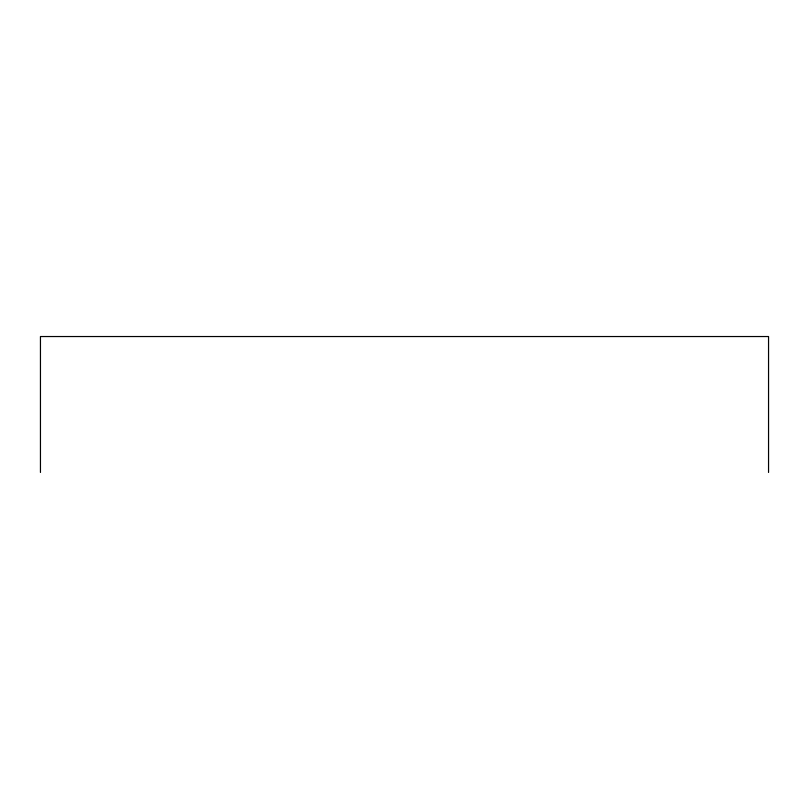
<?xml version="1.0" encoding="UTF-8"?>
<svg xmlns="http://www.w3.org/2000/svg" width="809" height="809" viewBox="0 0 809 809"><rect width="100%" height="100%" fill="white"/><g stroke="black" fill="none" stroke-linecap="round" stroke-linejoin="round"><path stroke-width="1.21" d="M768.55 472.466L768.55 336.534L40.45 336.534L40.45 472.466"/></g></svg>
